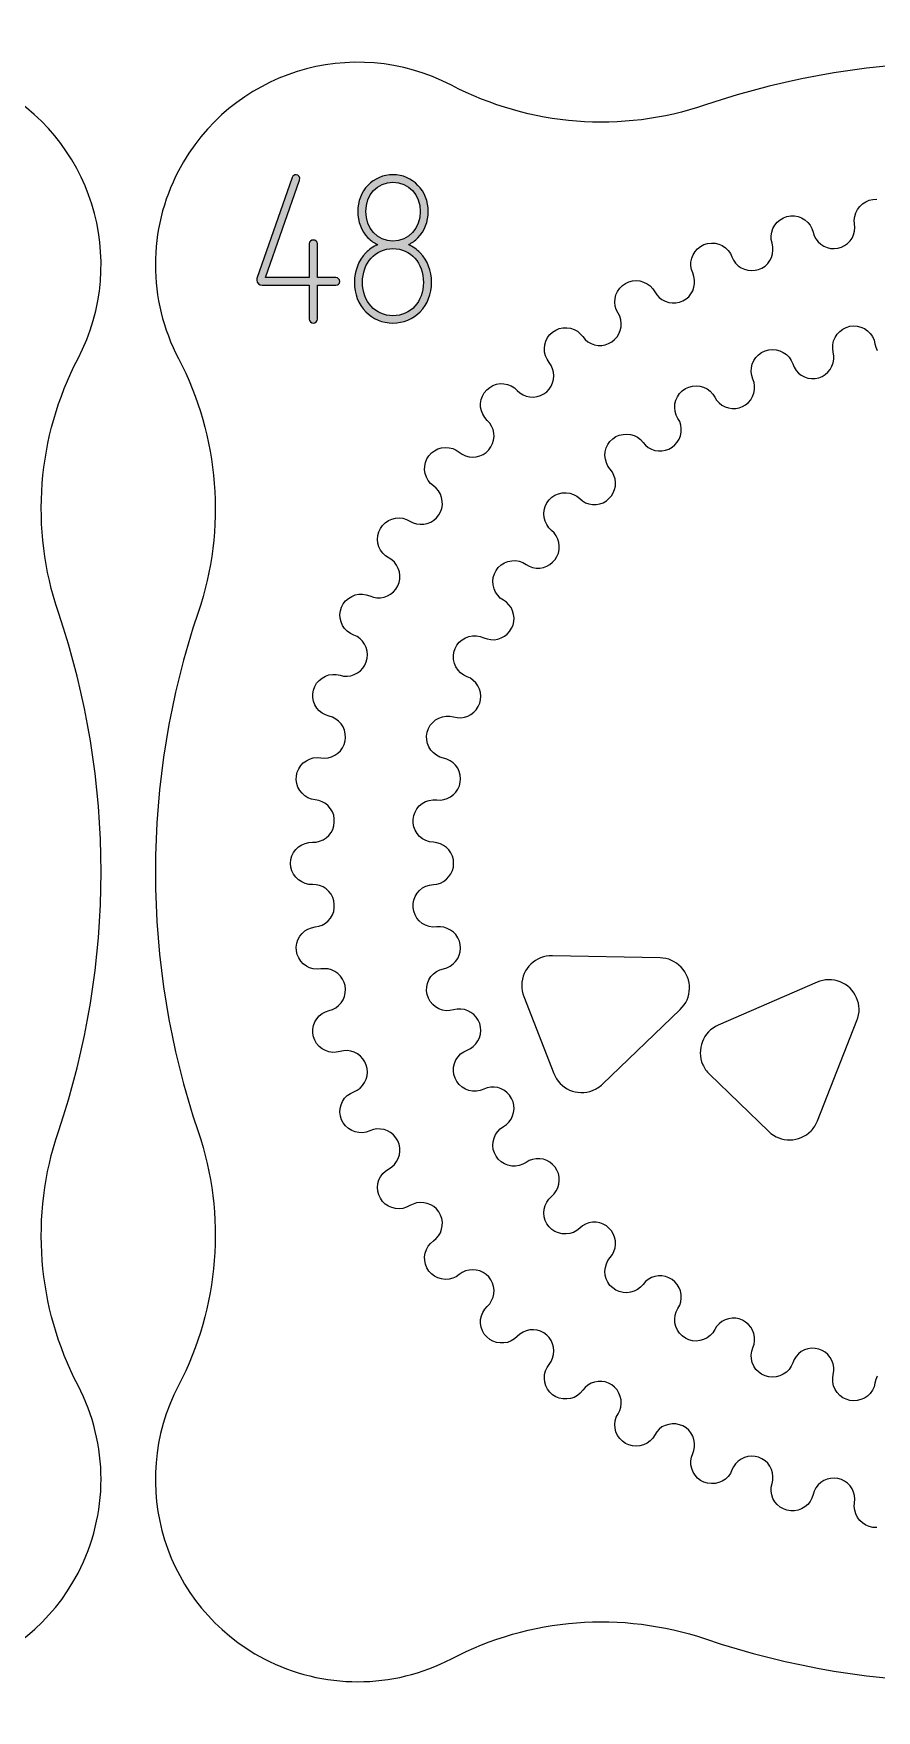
# Model space of a CAD drawing. Extents: x 1119 to 1422, y 653 to 772.
# Drawn here: x 1315.2 to 1366.1, y 670.4 to 771.6 of the extents above; entities that cross this region are included whole.
import ezdxf

# ---------------------------------------------------------------- set-up
doc = ezdxf.new("R2010")
doc.units = 0
doc.header["$MEASUREMENT"] = 0
doc.layers.add('EBENE_1', color=7, linetype='CONTINUOUS')

# ---------------------------------------------------------------- blocks, each defined once
blk = doc.blocks.new('BLOCK_17')
at = {"layer": 'EBENE_1'}
h = blk.add_hatch(color=7, dxfattribs=at)
h.dxf.hatch_style = 2
edge = h.paths.add_edge_path()
edge.add_spline(control_points=[(1331.82, 756.4), (1331.82, 756.4), (1328.97, 756.4), (1328.97, 756.4), (1328.8, 756.4), (1328.65, 756.52), (1328.65, 756.71), (1328.65, 756.72), (1328.65, 756.76), (1328.66, 756.81), (1328.66, 756.81), (1330.79, 762.91), (1330.79, 762.91), (1330.83, 763.01), (1330.92, 763.07), (1331.02, 763.07), (1331.17, 763.07), (1331.29, 762.92), (1331.23, 762.74), (1331.23, 762.74), (1329.18, 756.86), (1329.18, 756.86), (1329.18, 756.86), (1331.82, 756.86), (1331.82, 756.86), (1331.82, 756.86), (1331.82, 758.9), (1331.82, 758.9), (1331.82, 759.03), (1331.92, 759.13), (1332.06, 759.13), (1332.2, 759.13), (1332.31, 759.03), (1332.31, 758.9), (1332.31, 758.9), (1332.31, 756.86), (1332.31, 756.86), (1332.31, 756.86), (1333.43, 756.86), (1333.43, 756.86), (1333.55, 756.86), (1333.66, 756.76), (1333.66, 756.62), (1333.66, 756.5), (1333.55, 756.4), (1333.43, 756.4), (1333.43, 756.4), (1332.31, 756.4), (1332.31, 756.4), (1332.31, 756.4), (1332.31, 754.36), (1332.31, 754.36), (1332.31, 754.23), (1332.2, 754.12), (1332.06, 754.12), (1331.92, 754.12), (1331.82, 754.23), (1331.82, 754.36), (1331.82, 754.36), (1331.82, 756.4), (1331.82, 756.4)], knot_values=[0, 0, 0, 0, 1, 1, 1, 2, 2, 2, 3, 3, 3, 4, 4, 4, 5, 5, 5, 6, 6, 6, 7, 7, 7, 8, 8, 8, 9, 9, 9, 10, 10, 10, 11, 11, 11, 12, 12, 12, 13, 13, 13, 14, 14, 14, 15, 15, 15, 16, 16, 16, 17, 17, 17, 18, 18, 18, 19, 19, 19, 20, 20, 20, 20], degree=3, periodic=1)
h = blk.add_hatch(color=7, dxfattribs=at)
h.dxf.hatch_style = 2
edge = h.paths.add_edge_path()
edge.add_spline(control_points=[(1338.52, 758.35), (1338.95, 757.9), (1339.2, 757.27), (1339.2, 756.57), (1339.2, 755.88), (1338.95, 755.25), (1338.52, 754.8), (1338.09, 754.36), (1337.5, 754.12), (1336.87, 754.12), (1336.23, 754.12), (1335.65, 754.36), (1335.23, 754.8), (1334.78, 755.25), (1334.54, 755.88), (1334.54, 756.57), (1334.54, 757.27), (1334.79, 757.89), (1335.23, 758.35), (1335.42, 758.56), (1335.67, 758.73), (1335.95, 758.85), (1335.72, 758.95), (1335.54, 759.09), (1335.36, 759.27), (1334.97, 759.68), (1334.74, 760.24), (1334.74, 760.85), (1334.74, 761.47), (1334.97, 762.02), (1335.36, 762.43), (1335.76, 762.84), (1336.29, 763.07), (1336.87, 763.07), (1337.45, 763.07), (1337.98, 762.84), (1338.38, 762.43), (1338.78, 762.02), (1339, 761.47), (1339, 760.85), (1339, 760.24), (1338.78, 759.68), (1338.38, 759.27), (1338.21, 759.09), (1338.01, 758.95), (1337.8, 758.85), (1338.07, 758.73), (1338.31, 758.56), (1338.52, 758.35)], knot_values=[0, 0, 0, 0, 1, 1, 1, 2, 2, 2, 3, 3, 3, 4, 4, 4, 5, 5, 5, 6, 6, 6, 7, 7, 7, 8, 8, 8, 9, 9, 9, 10, 10, 10, 11, 11, 11, 12, 12, 12, 13, 13, 13, 14, 14, 14, 15, 15, 15, 16, 16, 16, 16], degree=3, periodic=1)
edge = h.paths.add_edge_path()
edge.add_spline(control_points=[(1338.71, 756.57), (1338.71, 757.74), (1337.95, 758.61), (1336.87, 758.61), (1335.8, 758.61), (1335.03, 757.74), (1335.03, 756.57), (1335.03, 755.41), (1335.8, 754.56), (1336.87, 754.56), (1337.95, 754.56), (1338.71, 755.41), (1338.71, 756.57)], knot_values=[0, 0, 0, 0, 1, 1, 1, 2, 2, 2, 3, 3, 3, 4, 4, 4, 4], degree=3, periodic=1)
edge = h.paths.add_edge_path()
edge.add_spline(control_points=[(1338.52, 760.85), (1338.52, 761.86), (1337.81, 762.62), (1336.87, 762.62), (1335.93, 762.62), (1335.23, 761.86), (1335.23, 760.85), (1335.23, 759.84), (1335.93, 759.06), (1336.87, 759.06), (1337.81, 759.06), (1338.52, 759.84), (1338.52, 760.85)], knot_values=[0, 0, 0, 0, 1, 1, 1, 2, 2, 2, 3, 3, 3, 4, 4, 4, 4], degree=3, periodic=1)
for points, knots in [([(1331.82, 756.4), (1331.82, 756.4), (1328.97, 756.4), (1328.97, 756.4), (1328.8, 756.4), (1328.65, 756.52), (1328.65, 756.71), (1328.65, 756.72), (1328.65, 756.76), (1328.66, 756.81), (1328.66, 756.81), (1330.79, 762.91), (1330.79, 762.91), (1330.83, 763.01), (1330.92, 763.07), (1331.02, 763.07), (1331.17, 763.07), (1331.29, 762.92), (1331.23, 762.74), (1331.23, 762.74), (1329.18, 756.86), (1329.18, 756.86), (1329.18, 756.86), (1331.82, 756.86), (1331.82, 756.86), (1331.82, 756.86), (1331.82, 758.9), (1331.82, 758.9), (1331.82, 759.03), (1331.92, 759.13), (1332.06, 759.13), (1332.2, 759.13), (1332.31, 759.03), (1332.31, 758.9), (1332.31, 758.9), (1332.31, 756.86), (1332.31, 756.86), (1332.31, 756.86), (1333.43, 756.86), (1333.43, 756.86), (1333.55, 756.86), (1333.66, 756.76), (1333.66, 756.62), (1333.66, 756.5), (1333.55, 756.4), (1333.43, 756.4), (1333.43, 756.4), (1332.31, 756.4), (1332.31, 756.4), (1332.31, 756.4), (1332.31, 754.36), (1332.31, 754.36), (1332.31, 754.23), (1332.2, 754.12), (1332.06, 754.12), (1331.92, 754.12), (1331.82, 754.23), (1331.82, 754.36), (1331.82, 754.36), (1331.82, 756.4), (1331.82, 756.4)], [0, 0, 0, 0, 1, 1, 1, 2, 2, 2, 3, 3, 3, 4, 4, 4, 5, 5, 5, 6, 6, 6, 7, 7, 7, 8, 8, 8, 9, 9, 9, 10, 10, 10, 11, 11, 11, 12, 12, 12, 13, 13, 13, 14, 14, 14, 15, 15, 15, 16, 16, 16, 17, 17, 17, 18, 18, 18, 19, 19, 19, 20, 20, 20, 20]), ([(1338.52, 758.35), (1338.95, 757.9), (1339.2, 757.27), (1339.2, 756.57), (1339.2, 755.88), (1338.95, 755.25), (1338.52, 754.8), (1338.09, 754.36), (1337.5, 754.12), (1336.87, 754.12), (1336.23, 754.12), (1335.65, 754.36), (1335.23, 754.8), (1334.78, 755.25), (1334.54, 755.88), (1334.54, 756.57), (1334.54, 757.27), (1334.79, 757.89), (1335.23, 758.35), (1335.42, 758.56), (1335.67, 758.73), (1335.95, 758.85), (1335.72, 758.95), (1335.54, 759.09), (1335.36, 759.27), (1334.97, 759.68), (1334.74, 760.24), (1334.74, 760.85), (1334.74, 761.47), (1334.97, 762.02), (1335.36, 762.43), (1335.76, 762.84), (1336.29, 763.07), (1336.87, 763.07), (1337.45, 763.07), (1337.98, 762.84), (1338.38, 762.43), (1338.78, 762.02), (1339, 761.47), (1339, 760.85), (1339, 760.24), (1338.78, 759.68), (1338.38, 759.27), (1338.21, 759.09), (1338.01, 758.95), (1337.8, 758.85), (1338.07, 758.73), (1338.31, 758.56), (1338.52, 758.35)], [0, 0, 0, 0, 1, 1, 1, 2, 2, 2, 3, 3, 3, 4, 4, 4, 5, 5, 5, 6, 6, 6, 7, 7, 7, 8, 8, 8, 9, 9, 9, 10, 10, 10, 11, 11, 11, 12, 12, 12, 13, 13, 13, 14, 14, 14, 15, 15, 15, 16, 16, 16, 16]), ([(1338.52, 760.85), (1338.52, 761.86), (1337.81, 762.62), (1336.87, 762.62), (1335.93, 762.62), (1335.23, 761.86), (1335.23, 760.85), (1335.23, 759.84), (1335.93, 759.06), (1336.87, 759.06), (1337.81, 759.06), (1338.52, 759.84), (1338.52, 760.85)], [0, 0, 0, 0, 1, 1, 1, 2, 2, 2, 3, 3, 3, 4, 4, 4, 4]), ([(1338.71, 756.57), (1338.71, 757.74), (1337.95, 758.61), (1336.87, 758.61), (1335.8, 758.61), (1335.03, 757.74), (1335.03, 756.57), (1335.03, 755.41), (1335.8, 754.56), (1336.87, 754.56), (1337.95, 754.56), (1338.71, 755.41), (1338.71, 756.57)], [0, 0, 0, 0, 1, 1, 1, 2, 2, 2, 3, 3, 3, 4, 4, 4, 4])]:
    blk.add_open_spline(points, degree=3, knots=knots, dxfattribs=at)

msp = doc.modelspace()

# ---------------------------------------------------------------- linework, layer by layer
at = {"layer": 'EBENE_1', "color": 7}
for points in [[(1366.07, 681.41), (1365.84, 681.42), (1365.62, 681.47), (1365.41, 681.56), (1365.21, 681.69), (1365.05, 681.84), (1364.91, 682.02), (1364.81, 682.23), (1364.75, 682.45), (1364.72, 682.68), (1364.74, 682.9), (1364.76, 683.12), (1364.74, 683.34), (1364.68, 683.55), (1364.59, 683.75), (1364.46, 683.93), (1364.31, 684.08), (1364.13, 684.21), (1363.94, 684.31), (1363.73, 684.37), (1363.51, 684.39), (1363.29, 684.38), (1363.08, 684.33), (1362.88, 684.24), (1362.69, 684.12), (1362.53, 683.98), (1362.4, 683.8), (1362.3, 683.61), (1362.23, 683.4), (1362.16, 683.18), (1362.05, 682.98), (1361.91, 682.81), (1361.74, 682.66), (1361.54, 682.54), (1361.33, 682.46), (1361.1, 682.42), (1360.88, 682.42), (1360.65, 682.45), (1360.44, 682.53), (1360.24, 682.65), (1360.07, 682.8), (1359.92, 682.97), (1359.81, 683.17), (1359.74, 683.39), (1359.71, 683.61), (1359.71, 683.84), (1359.76, 684.06), (1359.8, 684.28), (1359.81, 684.5), (1359.78, 684.71), (1359.72, 684.92), (1359.62, 685.12), (1359.49, 685.29), (1359.33, 685.44), (1359.14, 685.56), (1358.94, 685.65), (1358.73, 685.7), (1358.51, 685.72), (1358.3, 685.69), (1358.09, 685.64), (1357.89, 685.54), (1357.71, 685.42), (1357.55, 685.26), (1357.43, 685.08), (1357.33, 684.89), (1357.24, 684.68), (1357.1, 684.5), (1356.94, 684.34), (1356.75, 684.21), (1356.54, 684.12), (1356.32, 684.07), (1356.09, 684.06), (1355.86, 684.09), (1355.64, 684.15), (1355.44, 684.26), (1355.26, 684.4), (1355.11, 684.57), (1354.99, 684.76), (1354.91, 684.98), (1354.86, 685.2), (1354.86, 685.43), (1354.89, 685.65), (1354.97, 685.87), (1355.04, 686.07), (1355.08, 686.29), (1355.08, 686.51), (1355.04, 686.72), (1354.97, 686.93), (1354.86, 687.12), (1354.72, 687.29), (1354.56, 687.43), (1354.37, 687.54), (1354.17, 687.62), (1353.95, 687.67), (1353.73, 687.67), (1353.52, 687.64), (1353.31, 687.58), (1353.11, 687.48), (1352.94, 687.34), (1352.79, 687.18), (1352.55, 686.81), (1352.39, 686.64), (1352.21, 686.51), (1352, 686.41), (1351.78, 686.34), (1351.56, 686.32), (1351.33, 686.34), (1351.11, 686.4), (1350.9, 686.49), (1350.72, 686.62), (1350.56, 686.79), (1350.43, 686.97), (1350.33, 687.18), (1350.28, 687.4), (1350.26, 687.63), (1350.29, 687.86), (1350.35, 688.08), (1350.46, 688.28), (1350.56, 688.47), (1350.62, 688.68), (1350.65, 688.9), (1350.64, 689.12), (1350.59, 689.33), (1350.51, 689.53), (1350.4, 689.72), (1350.25, 689.88), (1350.08, 690.02), (1349.89, 690.12), (1349.68, 690.2), (1349.47, 690.23), (1349.25, 690.23), (1349.03, 690.19), (1348.83, 690.12), (1348.64, 690.01), (1348.47, 689.87), (1348.33, 689.7), (1348.18, 689.53), (1348, 689.38), (1347.8, 689.27), (1347.59, 689.2), (1347.36, 689.17), (1347.13, 689.18), (1346.91, 689.22), (1346.7, 689.31), (1346.51, 689.43), (1346.34, 689.59), (1346.2, 689.77), (1346.1, 689.97), (1346.03, 690.19), (1346.01, 690.41), (1346.02, 690.64), (1346.08, 690.86), (1346.17, 691.07), (1346.3, 691.26), (1346.42, 691.44), (1346.51, 691.64), (1346.57, 691.85), (1346.59, 692.07), (1346.57, 692.29), (1346.51, 692.5), (1346.42, 692.7), (1346.3, 692.88), (1346.15, 693.03), (1345.97, 693.16), (1345.78, 693.26), (1345.57, 693.33), (1345.35, 693.35), (1345.13, 693.34), (1344.92, 693.29), (1344.72, 693.21), (1344.53, 693.09), (1344.37, 692.95), (1344.2, 692.8), (1344.01, 692.68), (1343.79, 692.59), (1343.57, 692.55), (1343.34, 692.55), (1343.12, 692.58), (1342.9, 692.66), (1342.71, 692.77), (1342.53, 692.92), (1342.38, 693.09), (1342.27, 693.29), (1342.2, 693.5), (1342.16, 693.73), (1342.16, 693.96), (1342.21, 694.18), (1342.29, 694.39), (1342.41, 694.59), (1342.56, 694.76), (1342.71, 694.92), (1342.82, 695.11), (1342.91, 695.31), (1342.95, 695.52), (1342.97, 695.74), (1342.94, 695.96), (1342.88, 696.16), (1342.78, 696.36), (1342.65, 696.54), (1342.49, 696.69), (1342.31, 696.81), (1342.11, 696.9), (1341.9, 696.95), (1341.68, 696.97), (1341.46, 696.95), (1341.25, 696.9), (1341.05, 696.81), (1340.87, 696.68), (1340.68, 696.55), (1340.48, 696.46), (1340.26, 696.41), (1340.03, 696.39), (1339.8, 696.42), (1339.58, 696.48), (1339.38, 696.59), (1339.2, 696.73), (1339.04, 696.89), (1338.92, 697.09), (1338.84, 697.3), (1338.79, 697.52), (1338.78, 697.75), (1338.81, 697.97), (1338.89, 698.19), (1339, 698.39), (1339.14, 698.56), (1339.31, 698.71), (1339.48, 698.86), (1339.62, 699.02), (1339.73, 699.21), (1339.8, 699.42), (1339.84, 699.63), (1339.85, 699.85), (1339.81, 700.07), (1339.74, 700.27), (1339.63, 700.47), (1339.5, 700.64), (1339.33, 700.78), (1339.15, 700.9), (1338.94, 700.98), (1338.73, 701.02), (1338.51, 701.03), (1338.3, 701.01), (1338.09, 700.94), (1337.89, 700.84), (1337.69, 700.74), (1337.47, 700.67), (1337.24, 700.65), (1337.02, 700.67), (1336.8, 700.72), (1336.59, 700.81), (1336.4, 700.94), (1336.24, 701.1), (1336.11, 701.29), (1336.01, 701.5), (1335.95, 701.72), (1335.94, 701.94), (1335.96, 702.17), (1336.02, 702.39), (1336.12, 702.59), (1336.26, 702.78), (1336.42, 702.93), (1336.8, 703.18), (1336.96, 703.33), (1337.09, 703.5), (1337.19, 703.69), (1337.26, 703.9), (1337.29, 704.12), (1337.28, 704.34), (1337.24, 704.55), (1337.16, 704.76), (1337.04, 704.94), (1336.9, 705.11), (1336.73, 705.25), (1336.54, 705.35), (1336.34, 705.43), (1336.12, 705.46), (1335.9, 705.47), (1335.69, 705.43), (1335.48, 705.36), (1335.26, 705.28), (1335.04, 705.24), (1334.81, 705.25), (1334.59, 705.29), (1334.38, 705.38), (1334.18, 705.5), (1334.01, 705.65), (1333.87, 705.83), (1333.77, 706.03), (1333.7, 706.25), (1333.67, 706.48), (1333.68, 706.7), (1333.74, 706.93), (1333.83, 707.13), (1333.95, 707.32), (1334.11, 707.49), (1334.3, 707.62), (1334.5, 707.72), (1334.7, 707.81), (1334.88, 707.94), (1335.03, 708.1), (1335.16, 708.28), (1335.25, 708.47), (1335.31, 708.68), (1335.33, 708.9), (1335.31, 709.12), (1335.26, 709.33), (1335.17, 709.53), (1335.05, 709.71), (1334.9, 709.87), (1334.73, 710), (1334.53, 710.1), (1334.33, 710.17), (1334.11, 710.2), (1333.89, 710.19), (1333.68, 710.14), (1333.45, 710.1), (1333.23, 710.09), (1333, 710.13), (1332.79, 710.2), (1332.59, 710.31), (1332.41, 710.45), (1332.26, 710.63), (1332.15, 710.82), (1332.07, 711.04), (1332.03, 711.26), (1332.03, 711.49), (1332.07, 711.71), (1332.15, 711.93), (1332.27, 712.12), (1332.42, 712.3), (1332.6, 712.44), (1332.8, 712.55), (1333.01, 712.62), (1333.22, 712.68), (1333.42, 712.79), (1333.59, 712.92), (1333.74, 713.08), (1333.86, 713.26), (1333.94, 713.47), (1333.99, 713.68), (1334, 713.9), (1333.98, 714.12), (1333.92, 714.32), (1333.82, 714.52), (1333.7, 714.7), (1333.54, 714.85), (1333.36, 714.98), (1333.16, 715.07), (1332.95, 715.13), (1332.73, 715.14), (1332.52, 715.13), (1332.29, 715.11), (1332.06, 715.13), (1331.84, 715.2), (1331.64, 715.3), (1331.45, 715.44), (1331.3, 715.6), (1331.18, 715.79), (1331.09, 716), (1331.04, 716.22), (1331.03, 716.45), (1331.06, 716.68), (1331.13, 716.89), (1331.24, 717.1), (1331.38, 717.27), (1331.55, 717.42), (1331.74, 717.54), (1331.96, 717.62), (1332.18, 717.67), (1332.4, 717.71), (1332.6, 717.78), (1332.79, 717.89), (1332.96, 718.03), (1333.1, 718.2), (1333.21, 718.39), (1333.29, 718.59), (1333.33, 718.81), (1333.33, 719.02), (1333.3, 719.24), (1333.23, 719.45), (1333.13, 719.64), (1332.99, 719.81), (1332.83, 719.96), (1332.65, 720.08), (1332.44, 720.16), (1332.23, 720.21), (1332.01, 720.22), (1331.79, 720.23), (1331.56, 720.29), (1331.36, 720.38), (1331.17, 720.5), (1331, 720.66), (1330.87, 720.85), (1330.77, 721.05), (1330.71, 721.27), (1330.69, 721.5), (1330.71, 721.73), (1330.77, 721.95), (1330.87, 722.15), (1331, 722.34), (1331.17, 722.5), (1331.36, 722.62), (1331.56, 722.71), (1331.79, 722.77), (1332.01, 722.78), (1332.23, 722.79), (1332.44, 722.84), (1332.65, 722.92), (1332.83, 723.04), (1332.99, 723.19), (1333.13, 723.36), (1333.23, 723.55), (1333.3, 723.76), (1333.33, 723.98), (1333.33, 724.2), (1333.29, 724.41), (1333.21, 724.61), (1333.1, 724.8), (1332.96, 724.97), (1332.79, 725.11), (1332.6, 725.22), (1332.4, 725.3), (1332.18, 725.34), (1331.96, 725.38), (1331.74, 725.46), (1331.55, 725.58), (1331.38, 725.73), (1331.24, 725.91), (1331.13, 726.11), (1331.06, 726.32), (1331.03, 726.55), (1331.04, 726.78), (1331.09, 727), (1331.18, 727.21), (1331.3, 727.4), (1331.45, 727.57), (1331.64, 727.7), (1331.84, 727.8), (1332.06, 727.87), (1332.29, 727.89), (1332.52, 727.87), (1332.73, 727.86), (1332.95, 727.88), (1333.16, 727.93), (1333.36, 728.03), (1333.54, 728.15), (1333.7, 728.3), (1333.82, 728.48), (1333.92, 728.68), (1333.98, 728.89), (1334, 729.1), (1333.99, 729.32), (1333.94, 729.54), (1333.86, 729.74), (1333.74, 729.92), (1333.59, 730.08), (1333.42, 730.21), (1333.22, 730.32), (1333.01, 730.38), (1332.8, 730.46), (1332.6, 730.56), (1332.42, 730.71), (1332.27, 730.88), (1332.15, 731.07), (1332.07, 731.29), (1332.03, 731.51), (1332.03, 731.74), (1332.07, 731.96), (1332.15, 732.18), (1332.26, 732.37), (1332.41, 732.55), (1332.59, 732.69), (1332.79, 732.8), (1333, 732.88), (1333.23, 732.91), (1333.45, 732.9), (1333.68, 732.86), (1333.89, 732.81), (1334.11, 732.8), (1334.33, 732.83), (1334.53, 732.9), (1334.73, 733), (1334.9, 733.13), (1335.05, 733.29), (1335.17, 733.47), (1335.26, 733.67), (1335.31, 733.88), (1335.33, 734.1), (1335.31, 734.32), (1335.25, 734.53), (1335.16, 734.73), (1335.03, 734.91), (1334.88, 735.06), (1334.7, 735.19), (1334.5, 735.28), (1334.3, 735.38), (1334.11, 735.51), (1333.95, 735.68), (1333.83, 735.87), (1333.74, 736.08), (1333.68, 736.3), (1333.67, 736.53), (1333.7, 736.75), (1333.77, 736.97), (1333.87, 737.17), (1334.01, 737.35), (1334.18, 737.5), (1334.38, 737.62), (1334.59, 737.71), (1334.81, 737.75), (1335.04, 737.76), (1335.26, 737.72), (1335.48, 737.65), (1335.69, 737.57), (1335.9, 737.54), (1336.12, 737.54), (1336.34, 737.57), (1336.54, 737.65), (1336.73, 737.76), (1336.9, 737.89), (1337.04, 738.06), (1337.16, 738.25), (1337.24, 738.45), (1337.28, 738.66), (1337.29, 738.88), (1337.26, 739.1), (1337.19, 739.31), (1337.09, 739.5), (1336.96, 739.68), (1336.8, 739.82), (1336.42, 740.07), (1336.26, 740.22), (1336.12, 740.41), (1336.02, 740.61), (1335.96, 740.83), (1335.94, 741.06), (1335.95, 741.29), (1336.01, 741.51), (1336.11, 741.71), (1336.24, 741.9), (1336.4, 742.06), (1336.59, 742.19), (1336.8, 742.28), (1337.02, 742.34), (1337.24, 742.35), (1337.47, 742.33), (1337.69, 742.26), (1337.89, 742.16), (1338.09, 742.06), (1338.3, 742), (1338.51, 741.97), (1338.73, 741.98), (1338.94, 742.02), (1339.15, 742.1), (1339.33, 742.22), (1339.5, 742.36), (1339.63, 742.54), (1339.74, 742.73), (1339.81, 742.93), (1339.85, 743.15), (1339.84, 743.37), (1339.8, 743.58), (1339.73, 743.79), (1339.62, 743.98), (1339.48, 744.15), (1339.31, 744.29), (1339.14, 744.44), (1339, 744.61), (1338.89, 744.81), (1338.81, 745.03), (1338.78, 745.26), (1338.79, 745.48), (1338.84, 745.7), (1338.92, 745.92), (1339.04, 746.11), (1339.2, 746.28), (1339.38, 746.41), (1339.58, 746.52), (1339.8, 746.58), (1340.03, 746.61), (1340.26, 746.59), (1340.48, 746.54), (1340.68, 746.45), (1340.87, 746.32), (1341.05, 746.2), (1341.25, 746.1), (1341.46, 746.05), (1341.68, 746.03), (1341.9, 746.05), (1342.11, 746.1), (1342.31, 746.19), (1342.49, 746.31), (1342.65, 746.46), (1342.78, 746.64), (1342.88, 746.84), (1342.94, 747.05), (1342.97, 747.26), (1342.95, 747.48), (1342.91, 747.69), (1342.82, 747.9), (1342.71, 748.08), (1342.56, 748.24), (1342.41, 748.41), (1342.29, 748.61), (1342.21, 748.82), (1342.16, 749.04), (1342.16, 749.27), (1342.2, 749.5), (1342.27, 749.71), (1342.38, 749.91), (1342.53, 750.08), (1342.71, 750.23), (1342.9, 750.34), (1343.12, 750.42), (1343.34, 750.46), (1343.57, 750.45), (1343.79, 750.41), (1344.01, 750.33), (1344.2, 750.21), (1344.37, 750.05), (1344.53, 749.91), (1344.72, 749.79), (1344.92, 749.71), (1345.13, 749.66), (1345.35, 749.65), (1345.57, 749.68), (1345.78, 749.74), (1345.97, 749.84), (1346.15, 749.97), (1346.3, 750.12), (1346.42, 750.31), (1346.51, 750.5), (1346.57, 750.72), (1346.59, 750.93), (1346.57, 751.15), (1346.51, 751.36), (1346.42, 751.56), (1346.3, 751.74), (1346.17, 751.93), (1346.08, 752.14), (1346.02, 752.36), (1346.01, 752.59), (1346.03, 752.81), (1346.1, 753.03), (1346.2, 753.24), (1346.34, 753.42), (1346.51, 753.57), (1346.7, 753.69), (1346.91, 753.78), (1347.13, 753.83), (1347.36, 753.83), (1347.59, 753.8), (1347.8, 753.73), (1348, 753.62), (1348.18, 753.47), (1348.33, 753.3), (1348.47, 753.13), (1348.64, 752.99), (1348.83, 752.89), (1349.03, 752.81), (1349.25, 752.77), (1349.47, 752.77), (1349.68, 752.81), (1349.89, 752.88), (1350.08, 752.98), (1350.25, 753.12), (1350.4, 753.28), (1350.51, 753.47), (1350.59, 753.67), (1350.64, 753.88), (1350.65, 754.1), (1350.62, 754.32), (1350.56, 754.53), (1350.46, 754.72), (1350.35, 754.93), (1350.29, 755.14), (1350.26, 755.37), (1350.28, 755.6), (1350.33, 755.82), (1350.43, 756.03), (1350.56, 756.22), (1350.72, 756.38), (1350.9, 756.51), (1351.11, 756.6), (1351.33, 756.66), (1351.56, 756.68), (1351.78, 756.66), (1352, 756.59), (1352.21, 756.49), (1352.39, 756.36), (1352.55, 756.19), (1352.79, 755.82), (1352.94, 755.66), (1353.11, 755.53), (1353.31, 755.43), (1353.52, 755.36), (1353.73, 755.33), (1353.95, 755.33), (1354.17, 755.38), (1354.37, 755.46), (1354.56, 755.57), (1354.72, 755.71), (1354.86, 755.88), (1354.97, 756.07), (1355.04, 756.28), (1355.08, 756.49), (1355.08, 756.71), (1355.04, 756.93), (1354.97, 757.14), (1354.89, 757.35), (1354.86, 757.58), (1354.86, 757.8), (1354.91, 758.03), (1354.99, 758.24), (1355.11, 758.43), (1355.26, 758.6), (1355.44, 758.74), (1355.64, 758.85), (1355.86, 758.92), (1356.09, 758.94), (1356.32, 758.93), (1356.54, 758.88), (1356.75, 758.79), (1356.94, 758.66), (1357.1, 758.5), (1357.24, 758.32), (1357.33, 758.11), (1357.43, 757.92), (1357.55, 757.74), (1357.71, 757.58), (1357.89, 757.46), (1358.09, 757.37), (1358.3, 757.31), (1358.51, 757.28), (1358.73, 757.3), (1358.94, 757.35), (1359.14, 757.44), (1359.33, 757.56), (1359.49, 757.71), (1359.62, 757.89), (1359.72, 758.08), (1359.78, 758.29), (1359.81, 758.51), (1359.8, 758.72), (1359.76, 758.94), (1359.71, 759.16), (1359.71, 759.39), (1359.74, 759.61), (1359.81, 759.83), (1359.92, 760.03), (1360.07, 760.21), (1360.24, 760.35), (1360.44, 760.47), (1360.65, 760.55), (1360.88, 760.59), (1361.1, 760.58), (1361.33, 760.54), (1361.54, 760.46), (1361.74, 760.34), (1361.91, 760.19), (1362.05, 760.02), (1362.16, 759.82), (1362.23, 759.6), (1362.3, 759.39), (1362.4, 759.2), (1362.53, 759.03), (1362.69, 758.88), (1362.88, 758.76), (1363.08, 758.67), (1363.29, 758.62), (1363.51, 758.61), (1363.73, 758.63), (1363.94, 758.7), (1364.13, 758.79), (1364.31, 758.92), (1364.46, 759.08), (1364.59, 759.25), (1364.68, 759.45), (1364.74, 759.66), (1364.76, 759.88), (1364.74, 760.1), (1364.72, 760.33), (1364.75, 760.55), (1364.81, 760.77), (1364.91, 760.98), (1365.05, 761.16), (1365.21, 761.32), (1365.41, 761.44), (1365.62, 761.53), (1365.84, 761.58), (1366.07, 761.59)], [(1366.1, 690.54), (1366.02, 690.34), (1365.96, 690.13), (1365.91, 689.91), (1365.81, 689.7), (1365.68, 689.51), (1365.52, 689.35), (1365.33, 689.22), (1365.12, 689.13), (1364.9, 689.07), (1364.67, 689.06), (1364.44, 689.08), (1364.22, 689.15), (1364.02, 689.25), (1363.84, 689.39), (1363.68, 689.56), (1363.56, 689.75), (1363.47, 689.96), (1363.43, 690.19), (1363.42, 690.42), (1363.45, 690.64), (1363.49, 690.86), (1363.49, 691.08), (1363.45, 691.29), (1363.37, 691.49), (1363.26, 691.68), (1363.12, 691.85), (1362.96, 691.99), (1362.77, 692.1), (1362.57, 692.18), (1362.35, 692.22), (1362.14, 692.23), (1361.92, 692.2), (1361.72, 692.13), (1361.52, 692.03), (1361.35, 691.9), (1361.2, 691.74), (1361.08, 691.56), (1361, 691.36), (1360.9, 691.15), (1360.78, 690.96), (1360.62, 690.79), (1360.43, 690.66), (1360.23, 690.56), (1360, 690.5), (1359.78, 690.48), (1359.55, 690.5), (1359.33, 690.56), (1359.12, 690.66), (1358.94, 690.8), (1358.78, 690.96), (1358.65, 691.16), (1358.56, 691.37), (1358.51, 691.59), (1358.5, 691.82), (1358.53, 692.05), (1358.6, 692.26), (1358.67, 692.47), (1358.7, 692.68), (1358.7, 692.9), (1358.66, 693.12), (1358.58, 693.32), (1358.47, 693.51), (1358.33, 693.67), (1358.16, 693.81), (1357.97, 693.92), (1357.77, 694), (1357.56, 694.04), (1357.34, 694.04), (1357.13, 694.01), (1356.92, 693.94), (1356.73, 693.84), (1356.56, 693.7), (1356.41, 693.54), (1356.29, 693.36), (1356.17, 693.17), (1356.01, 693), (1355.83, 692.86), (1355.62, 692.76), (1355.4, 692.7), (1355.17, 692.67), (1354.95, 692.69), (1354.73, 692.75), (1354.52, 692.85), (1354.33, 692.98), (1354.17, 693.14), (1354.04, 693.33), (1353.95, 693.54), (1353.89, 693.76), (1353.88, 693.99), (1353.9, 694.22), (1353.97, 694.44), (1354.07, 694.64), (1354.18, 694.83), (1354.24, 695.04), (1354.27, 695.26), (1354.26, 695.47), (1354.22, 695.69), (1354.14, 695.89), (1354.03, 696.08), (1353.89, 696.24), (1353.72, 696.38), (1353.53, 696.49), (1353.33, 696.56), (1353.11, 696.6), (1352.89, 696.6), (1352.68, 696.57), (1352.47, 696.5), (1352.28, 696.39), (1352.11, 696.26), (1351.97, 696.09), (1351.82, 695.92), (1351.63, 695.78), (1351.43, 695.68), (1351.21, 695.61), (1350.99, 695.58), (1350.76, 695.6), (1350.53, 695.65), (1350.32, 695.74), (1350.14, 695.87), (1349.97, 696.03), (1349.84, 696.22), (1349.74, 696.43), (1349.68, 696.65), (1349.66, 696.88), (1349.69, 697.1), (1349.75, 697.32), (1349.85, 697.53), (1349.99, 697.71), (1350.12, 697.89), (1350.21, 698.08), (1350.28, 698.29), (1350.31, 698.5), (1350.3, 698.72), (1350.25, 698.93), (1350.17, 699.14), (1350.06, 699.32), (1349.91, 699.49), (1349.75, 699.62), (1349.56, 699.73), (1349.35, 699.8), (1349.14, 699.84), (1348.92, 699.84), (1348.7, 699.8), (1348.5, 699.73), (1348.31, 699.62), (1348.14, 699.49), (1347.96, 699.34), (1347.76, 699.23), (1347.54, 699.16), (1347.32, 699.13), (1347.09, 699.14), (1346.86, 699.19), (1346.65, 699.28), (1346.46, 699.4), (1346.29, 699.56), (1346.16, 699.74), (1346.06, 699.95), (1345.99, 700.17), (1345.97, 700.4), (1345.99, 700.63), (1346.05, 700.85), (1346.15, 701.05), (1346.28, 701.24), (1346.44, 701.4), (1346.6, 701.55), (1346.73, 701.73), (1346.82, 701.92), (1346.89, 702.13), (1346.91, 702.35), (1346.9, 702.56), (1346.86, 702.78), (1346.77, 702.98), (1346.66, 703.16), (1346.51, 703.33), (1346.34, 703.46), (1346.15, 703.56), (1345.95, 703.64), (1345.73, 703.67), (1345.51, 703.67), (1345.3, 703.63), (1345.09, 703.56), (1344.91, 703.45), (1344.71, 703.34), (1344.49, 703.26), (1344.26, 703.22), (1344.04, 703.23), (1343.81, 703.28), (1343.6, 703.36), (1343.4, 703.48), (1343.23, 703.64), (1343.1, 703.82), (1342.99, 704.02), (1342.92, 704.24), (1342.9, 704.47), (1342.91, 704.7), (1342.97, 704.92), (1343.06, 705.13), (1343.19, 705.32), (1343.35, 705.48), (1343.54, 705.61), (1343.72, 705.74), (1343.87, 705.89), (1344, 706.06), (1344.09, 706.26), (1344.15, 706.47), (1344.18, 706.69), (1344.17, 706.9), (1344.12, 707.11), (1344.03, 707.31), (1343.91, 707.5), (1343.77, 707.66), (1343.6, 707.79), (1343.4, 707.9), (1343.2, 707.97), (1342.98, 708), (1342.77, 707.99), (1342.55, 707.95), (1342.35, 707.88), (1342.13, 707.8), (1341.91, 707.76), (1341.68, 707.76), (1341.45, 707.8), (1341.24, 707.88), (1341.04, 708), (1340.87, 708.15), (1340.73, 708.33), (1340.62, 708.53), (1340.55, 708.75), (1340.52, 708.98), (1340.53, 709.2), (1340.58, 709.43), (1340.67, 709.64), (1340.8, 709.83), (1340.95, 710), (1341.14, 710.13), (1341.35, 710.23), (1341.54, 710.33), (1341.72, 710.45), (1341.87, 710.61), (1342, 710.78), (1342.09, 710.98), (1342.15, 711.19), (1342.17, 711.41), (1342.16, 711.62), (1342.11, 711.83), (1342.02, 712.03), (1341.9, 712.22), (1341.75, 712.38), (1341.58, 712.51), (1341.39, 712.61), (1341.18, 712.68), (1340.97, 712.71), (1340.75, 712.7), (1340.53, 712.66), (1340.31, 712.62), (1340.08, 712.61), (1339.85, 712.65), (1339.64, 712.73), (1339.44, 712.84), (1339.27, 712.99), (1339.12, 713.17), (1339.01, 713.37), (1338.94, 713.58), (1338.9, 713.81), (1338.91, 714.04), (1338.95, 714.26), (1339.04, 714.47), (1339.16, 714.67), (1339.32, 714.84), (1339.5, 714.97), (1339.7, 715.08), (1339.92, 715.14), (1340.13, 715.2), (1340.33, 715.3), (1340.5, 715.43), (1340.65, 715.58), (1340.78, 715.76), (1340.87, 715.96), (1340.93, 716.17), (1340.95, 716.39), (1340.93, 716.6), (1340.88, 716.81), (1340.79, 717.01), (1340.67, 717.2), (1340.52, 717.35), (1340.35, 717.48), (1340.15, 717.58), (1339.94, 717.65), (1339.73, 717.68), (1339.51, 717.67), (1339.28, 717.66), (1339.06, 717.7), (1338.84, 717.77), (1338.64, 717.88), (1338.46, 718.03), (1338.31, 718.2), (1338.2, 718.4), (1338.12, 718.61), (1338.08, 718.84), (1338.08, 719.07), (1338.13, 719.29), (1338.21, 719.51), (1338.33, 719.7), (1338.48, 719.87), (1338.66, 720.02), (1338.86, 720.12), (1339.08, 720.19), (1339.31, 720.22), (1339.52, 720.25), (1339.73, 720.31), (1339.92, 720.41), (1340.1, 720.54), (1340.25, 720.7), (1340.37, 720.88), (1340.46, 721.07), (1340.52, 721.28), (1340.53, 721.5), (1340.52, 721.72), (1340.46, 721.93), (1340.37, 722.13), (1340.25, 722.31), (1340.1, 722.46), (1339.92, 722.59), (1339.73, 722.69), (1339.52, 722.75), (1339.31, 722.78), (1339.08, 722.81), (1338.86, 722.88), (1338.66, 722.99), (1338.48, 723.13), (1338.33, 723.3), (1338.21, 723.5), (1338.13, 723.71), (1338.08, 723.93), (1338.08, 724.16), (1338.12, 724.39), (1338.2, 724.6), (1338.31, 724.8), (1338.46, 724.98), (1338.64, 725.12), (1338.84, 725.23), (1339.06, 725.3), (1339.28, 725.34), (1339.51, 725.33), (1339.73, 725.32), (1339.94, 725.35), (1340.15, 725.42), (1340.35, 725.52), (1340.52, 725.65), (1340.67, 725.81), (1340.79, 725.99), (1340.88, 726.19), (1340.93, 726.4), (1340.95, 726.61), (1340.93, 726.83), (1340.87, 727.04), (1340.78, 727.24), (1340.65, 727.42), (1340.5, 727.57), (1340.33, 727.7), (1340.13, 727.8), (1339.92, 727.86), (1339.7, 727.92), (1339.5, 728.03), (1339.32, 728.17), (1339.16, 728.33), (1339.04, 728.53), (1338.95, 728.74), (1338.91, 728.96), (1338.9, 729.19), (1338.94, 729.42), (1339.01, 729.64), (1339.12, 729.84), (1339.27, 730.01), (1339.44, 730.16), (1339.64, 730.27), (1339.85, 730.35), (1340.08, 730.39), (1340.31, 730.39), (1340.53, 730.34), (1340.75, 730.3), (1340.97, 730.29), (1341.18, 730.32), (1341.39, 730.39), (1341.58, 730.49), (1341.75, 730.63), (1341.9, 730.78), (1342.02, 730.97), (1342.11, 731.17), (1342.16, 731.38), (1342.17, 731.6), (1342.15, 731.81), (1342.09, 732.02), (1342, 732.22), (1341.87, 732.4), (1341.72, 732.55), (1341.54, 732.68), (1341.35, 732.77), (1341.14, 732.87), (1340.95, 733.01), (1340.8, 733.17), (1340.67, 733.36), (1340.58, 733.57), (1340.53, 733.8), (1340.52, 734.02), (1340.55, 734.25), (1340.62, 734.47), (1340.73, 734.67), (1340.87, 734.85), (1341.04, 735), (1341.24, 735.12), (1341.45, 735.2), (1341.68, 735.24), (1341.91, 735.24), (1342.13, 735.2), (1342.35, 735.12), (1342.55, 735.05), (1342.77, 735.01), (1342.98, 735), (1343.2, 735.04), (1343.4, 735.11), (1343.6, 735.21), (1343.77, 735.34), (1343.91, 735.5), (1344.03, 735.69), (1344.12, 735.89), (1344.17, 736.1), (1344.18, 736.32), (1344.15, 736.53), (1344.09, 736.74), (1344, 736.94), (1343.87, 737.11), (1343.72, 737.27), (1343.54, 737.39), (1343.35, 737.52), (1343.19, 737.69), (1343.06, 737.87), (1342.97, 738.08), (1342.91, 738.31), (1342.9, 738.53), (1342.92, 738.76), (1342.99, 738.98), (1343.1, 739.18), (1343.23, 739.37), (1343.4, 739.52), (1343.6, 739.64), (1343.81, 739.73), (1344.04, 739.77), (1344.26, 739.78), (1344.49, 739.74), (1344.71, 739.67), (1344.91, 739.55), (1345.09, 739.45), (1345.3, 739.37), (1345.51, 739.33), (1345.73, 739.33), (1345.95, 739.37), (1346.15, 739.44), (1346.34, 739.54), (1346.51, 739.68), (1346.66, 739.84), (1346.77, 740.02), (1346.86, 740.22), (1346.9, 740.44), (1346.91, 740.65), (1346.89, 740.87), (1346.82, 741.08), (1346.73, 741.27), (1346.6, 741.45), (1346.44, 741.6), (1346.28, 741.76), (1346.15, 741.95), (1346.05, 742.15), (1345.99, 742.38), (1345.97, 742.6), (1345.99, 742.83), (1346.06, 743.05), (1346.16, 743.26), (1346.29, 743.44), (1346.46, 743.6), (1346.65, 743.72), (1346.86, 743.81), (1347.09, 743.86), (1347.32, 743.87), (1347.54, 743.84), (1347.76, 743.77), (1347.96, 743.66), (1348.14, 743.52), (1348.31, 743.38), (1348.5, 743.27), (1348.7, 743.2), (1348.92, 743.16), (1349.14, 743.16), (1349.35, 743.2), (1349.56, 743.27), (1349.75, 743.38), (1349.91, 743.52), (1350.06, 743.68), (1350.17, 743.86), (1350.25, 744.07), (1350.3, 744.28), (1350.31, 744.5), (1350.28, 744.71), (1350.21, 744.92), (1350.12, 745.11), (1349.99, 745.29), (1349.85, 745.47), (1349.75, 745.68), (1349.69, 745.9), (1349.66, 746.13), (1349.68, 746.35), (1349.74, 746.58), (1349.84, 746.78), (1349.97, 746.97), (1350.14, 747.13), (1350.32, 747.26), (1350.53, 747.35), (1350.76, 747.4), (1350.99, 747.42), (1351.21, 747.39), (1351.43, 747.32), (1351.63, 747.22), (1351.82, 747.08), (1351.97, 746.91), (1352.11, 746.74), (1352.28, 746.61), (1352.47, 746.51), (1352.68, 746.43), (1352.89, 746.4), (1353.11, 746.4), (1353.33, 746.44), (1353.53, 746.51), (1353.72, 746.62), (1353.89, 746.76), (1354.03, 746.93), (1354.14, 747.11), (1354.22, 747.31), (1354.26, 747.53), (1354.27, 747.75), (1354.24, 747.96), (1354.18, 748.17), (1354.07, 748.36), (1353.97, 748.56), (1353.9, 748.78), (1353.88, 749.01), (1353.89, 749.24), (1353.95, 749.46), (1354.04, 749.67), (1354.17, 749.86), (1354.33, 750.02), (1354.52, 750.16), (1354.73, 750.25), (1354.95, 750.31), (1355.17, 750.33), (1355.4, 750.3), (1355.62, 750.24), (1355.83, 750.14), (1356.01, 750), (1356.17, 749.83), (1356.29, 749.64), (1356.41, 749.46), (1356.56, 749.3), (1356.73, 749.16), (1356.92, 749.06), (1357.13, 748.99), (1357.34, 748.96), (1357.56, 748.96), (1357.77, 749), (1357.97, 749.08), (1358.16, 749.19), (1358.33, 749.33), (1358.47, 749.49), (1358.58, 749.68), (1358.66, 749.89), (1358.7, 750.1), (1358.7, 750.32), (1358.67, 750.53), (1358.6, 750.74), (1358.53, 750.96), (1358.5, 751.18), (1358.51, 751.41), (1358.56, 751.63), (1358.65, 751.85), (1358.78, 752.04), (1358.94, 752.2), (1359.12, 752.34), (1359.33, 752.44), (1359.55, 752.5), (1359.78, 752.52), (1360, 752.5), (1360.23, 752.44), (1360.43, 752.34), (1360.62, 752.21), (1360.78, 752.05), (1360.9, 751.86), (1361, 751.65), (1361.08, 751.45), (1361.2, 751.26), (1361.35, 751.1), (1361.52, 750.97), (1361.72, 750.87), (1361.92, 750.8), (1362.14, 750.77), (1362.35, 750.78), (1362.57, 750.82), (1362.77, 750.9), (1362.96, 751.01), (1363.12, 751.15), (1363.26, 751.32), (1363.37, 751.51), (1363.45, 751.71), (1363.49, 751.93), (1363.49, 752.14), (1363.45, 752.36), (1363.42, 752.58), (1363.43, 752.81), (1363.47, 753.04), (1363.56, 753.25), (1363.68, 753.44), (1363.84, 753.61), (1364.02, 753.75), (1364.22, 753.85), (1364.44, 753.92), (1364.67, 753.94), (1364.9, 753.93), (1365.12, 753.87), (1365.33, 753.78), (1365.52, 753.65), (1365.68, 753.49), (1365.81, 753.3), (1365.91, 753.09), (1365.96, 752.87), (1366.02, 752.66), (1366.1, 752.46)]]:
    msp.add_lwpolyline(points, dxfattribs=at)
for points, knots in [([(1301.37, 768.47), (1304.92, 770.32), (1309.14, 770.32), (1312.69, 768.47), (1318.67, 765.34), (1320.98, 757.96), (1317.86, 751.98), (1315.39, 747.25), (1314.96, 741.71), (1316.67, 736.65), (1320.11, 726.49), (1320.11, 715.47), (1316.67, 705.31), (1314.96, 700.25), (1315.39, 694.71), (1317.86, 689.98), (1319.71, 686.44), (1319.71, 682.21), (1317.86, 678.66), (1314.73, 672.68), (1307.35, 670.37), (1301.37, 673.49), (1296.64, 675.97), (1291.1, 676.4), (1286.05, 674.69), (1275.88, 671.24), (1264.86, 671.24), (1254.7, 674.69), (1249.64, 676.4), (1244.11, 675.97), (1239.37, 673.49), (1235.83, 671.64), (1231.6, 671.64), (1228.06, 673.49), (1222.07, 676.62), (1219.76, 684), (1222.89, 689.98), (1225.36, 694.71), (1225.79, 700.25), (1224.08, 705.31), (1220.64, 715.47), (1220.64, 726.49), (1224.08, 736.65), (1225.79, 741.71), (1225.36, 747.25), (1222.89, 751.98), (1221.03, 755.52), (1221.03, 759.75), (1222.89, 763.3), (1226.01, 769.28), (1233.39, 771.59), (1239.37, 768.47), (1244.11, 766), (1249.64, 765.56), (1254.7, 767.28), (1264.86, 770.72), (1275.88, 770.72), (1286.05, 767.28), (1291.1, 765.56), (1296.64, 766), (1301.37, 768.47)], [0, 0, 0, 0, 1, 1, 1, 2, 2, 2, 3, 3, 3, 4, 4, 4, 5, 5, 5, 6, 6, 6, 7, 7, 7, 8, 8, 8, 9, 9, 9, 10, 10, 10, 11, 11, 11, 12, 12, 12, 13, 13, 13, 14, 14, 14, 15, 15, 15, 16, 16, 16, 17, 17, 17, 18, 18, 18, 19, 19, 19, 20, 20, 20, 20]), ([(1402.4, 768.47), (1405.95, 770.32), (1410.17, 770.32), (1413.72, 768.47), (1419.7, 765.34), (1422.01, 757.96), (1418.89, 751.98), (1416.42, 747.25), (1415.99, 741.71), (1417.7, 736.65), (1421.14, 726.49), (1421.14, 715.47), (1417.7, 705.31), (1415.99, 700.25), (1416.42, 694.71), (1418.89, 689.98), (1420.74, 686.44), (1420.74, 682.21), (1418.89, 678.66), (1415.76, 672.68), (1408.38, 670.37), (1402.4, 673.49), (1397.67, 675.97), (1392.13, 676.4), (1387.08, 674.69), (1376.91, 671.24), (1365.89, 671.24), (1355.73, 674.69), (1350.67, 676.4), (1345.14, 675.97), (1340.4, 673.49), (1336.86, 671.64), (1332.63, 671.64), (1329.09, 673.49), (1323.1, 676.62), (1320.79, 684), (1323.92, 689.98), (1326.39, 694.71), (1326.82, 700.25), (1325.11, 705.31), (1321.67, 715.47), (1321.67, 726.49), (1325.11, 736.65), (1326.82, 741.71), (1326.39, 747.25), (1323.92, 751.98), (1322.06, 755.52), (1322.06, 759.75), (1323.92, 763.3), (1327.04, 769.28), (1334.42, 771.59), (1340.4, 768.47), (1345.14, 766), (1350.67, 765.56), (1355.73, 767.28), (1365.89, 770.72), (1376.91, 770.72), (1387.08, 767.28), (1392.13, 765.56), (1397.67, 766), (1402.4, 768.47)], [0, 0, 0, 0, 1, 1, 1, 2, 2, 2, 3, 3, 3, 4, 4, 4, 5, 5, 5, 6, 6, 6, 7, 7, 7, 8, 8, 8, 9, 9, 9, 10, 10, 10, 11, 11, 11, 12, 12, 12, 13, 13, 13, 14, 14, 14, 15, 15, 15, 16, 16, 16, 17, 17, 17, 18, 18, 18, 19, 19, 19, 20, 20, 20, 20]), ([(1344.77, 713.46), (1344.68, 713.68), (1344.64, 713.92), (1344.64, 714.15), (1344.66, 715.15), (1345.49, 715.95), (1346.49, 715.93), (1346.49, 715.93), (1352.99, 715.8), (1352.99, 715.8), (1353.47, 715.79), (1353.93, 715.59), (1354.26, 715.24), (1354.96, 714.52), (1354.93, 713.37), (1354.21, 712.68), (1354.21, 712.68), (1349.52, 708.17), (1349.52, 708.17), (1349.35, 708.01), (1349.15, 707.88), (1348.92, 707.79), (1347.99, 707.43), (1346.94, 707.89), (1346.58, 708.82), (1346.58, 708.82), (1344.77, 713.46), (1344.77, 713.46)], [0, 0, 0, 0, 1, 1, 1, 2, 2, 2, 3, 3, 3, 4, 4, 4, 5, 5, 5, 6, 6, 6, 7, 7, 7, 8, 8, 8, 9, 9, 9, 9]), ([(1355.97, 708.77), (1355.8, 708.94), (1355.67, 709.14), (1355.57, 709.35), (1355.17, 710.27), (1355.59, 711.34), (1356.51, 711.74), (1356.51, 711.74), (1362.47, 714.33), (1362.47, 714.33), (1362.91, 714.52), (1363.41, 714.53), (1363.86, 714.35), (1364.79, 713.99), (1365.25, 712.94), (1364.88, 712.01), (1364.88, 712.01), (1362.5, 705.96), (1362.5, 705.96), (1362.41, 705.73), (1362.28, 705.53), (1362.11, 705.36), (1361.42, 704.64), (1360.27, 704.62), (1359.55, 705.32), (1359.55, 705.32), (1355.97, 708.77), (1355.97, 708.77)], [0, 0, 0, 0, 1, 1, 1, 2, 2, 2, 3, 3, 3, 4, 4, 4, 5, 5, 5, 6, 6, 6, 7, 7, 7, 8, 8, 8, 9, 9, 9, 9])]:
    msp.add_open_spline(points, degree=3, knots=knots, dxfattribs=at)

# ---------------------------------------------------------------- block references
at = {"layer": 'EBENE_1'}
msp.add_blockref('BLOCK_17', (0, 0), dxfattribs=at)

doc.saveas('drawing.dxf')
